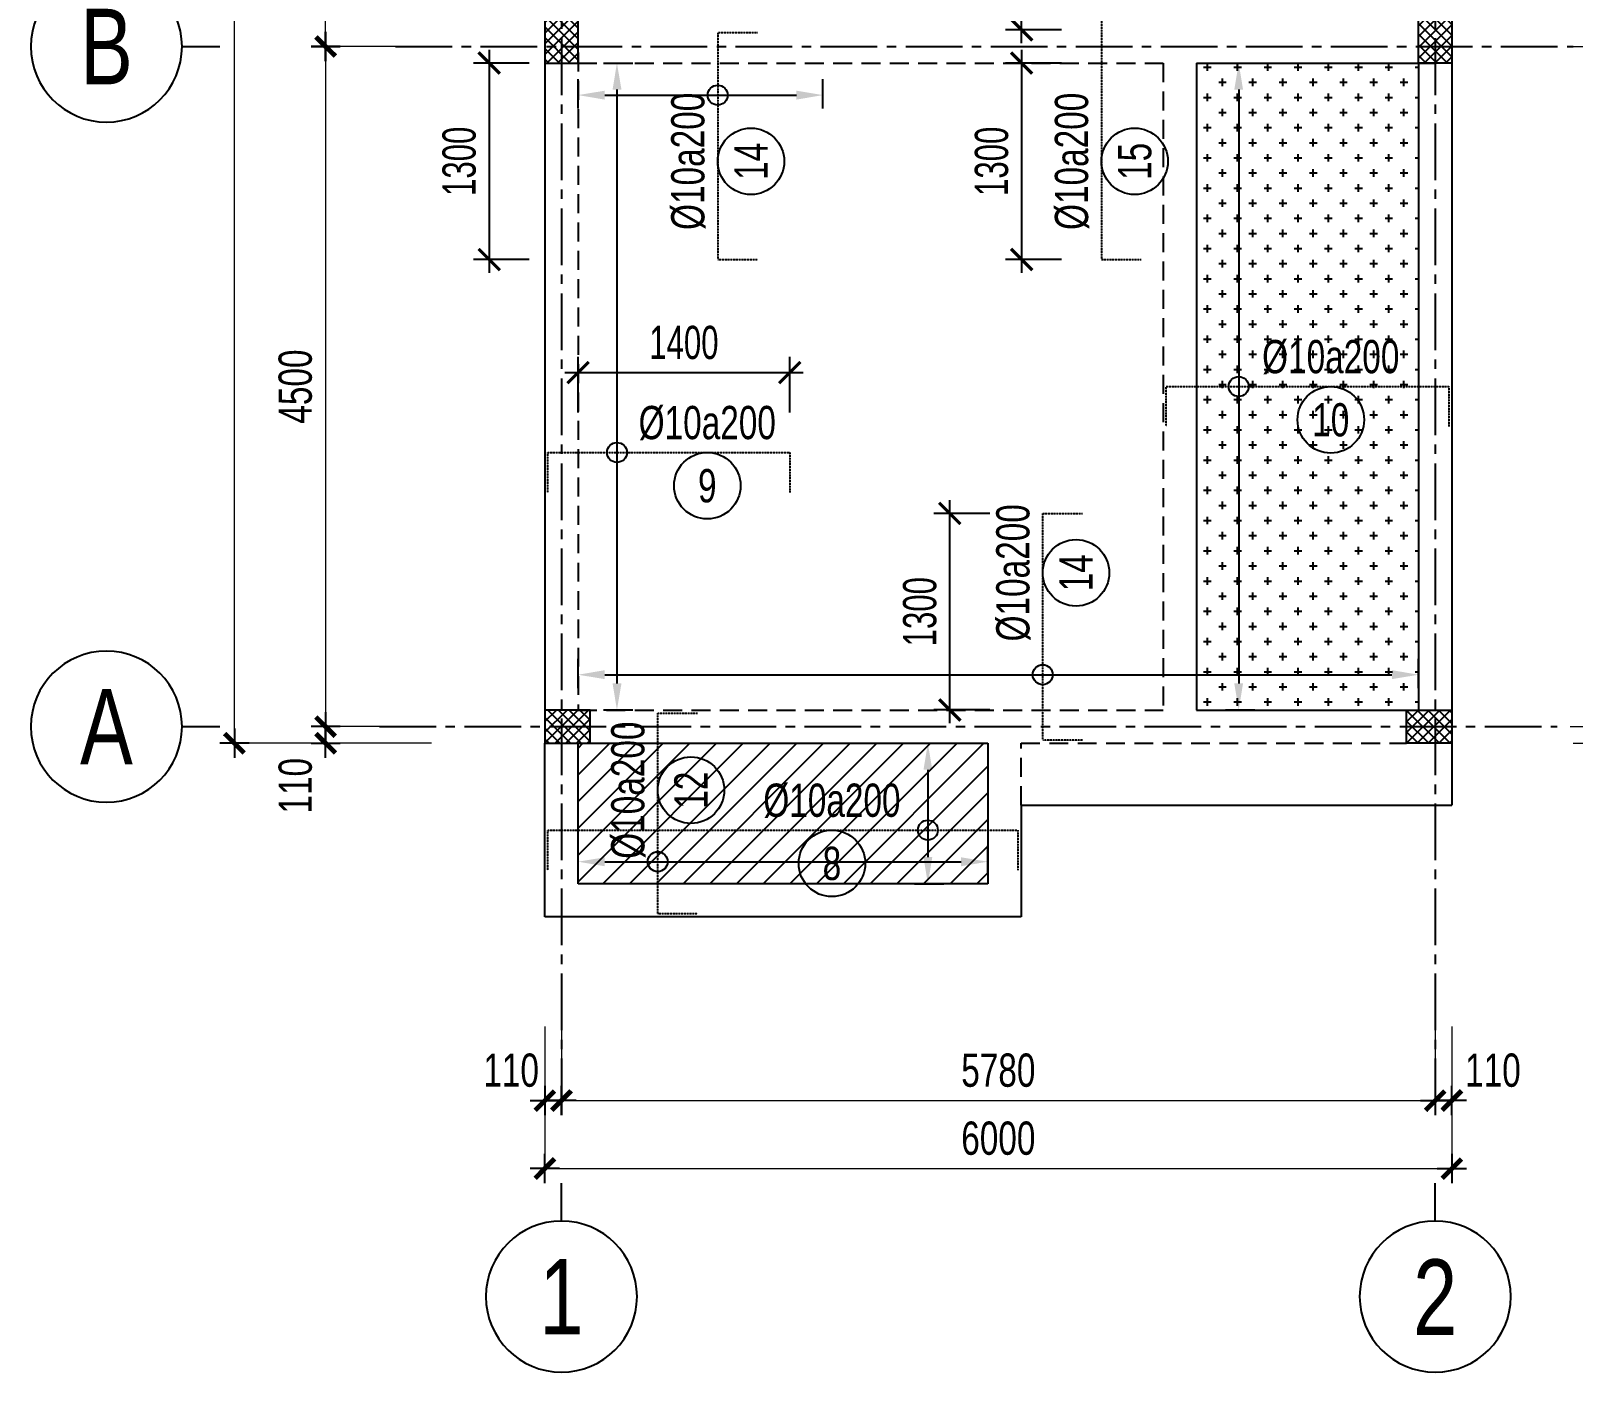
# Model space of a CAD drawing. Header units: inches. Extents: x -3538 to 66114, y -2541134 to 4288.
# Drawn here: x 15742 to 25945, y -2541134 to -2532260 of the extents above; entities that cross this region are included whole.
import ezdxf
from ezdxf.enums import TextEntityAlignment as Align

# ---------------------------------------------------------------- set-up
doc = ezdxf.new("R2010")
doc.units = ezdxf.units.IN
doc.header["$MEASUREMENT"] = 0
for name, pattern in [('HIDDEN', [0.375, 0.25, -0.125]), ('Xref Grid (A1)$0$CENTER2', [1.125, 0.75, -0.125, 0.125, -0.125]), ('Xref Structure Plan 2 (A1)$0$HIDDEN', [0.375, 0.25, -0.125])]:
    doc.linetypes.add(name, pattern=pattern)
doc.layers.get('DEFPOINTS').update_dxf_attribs({"color": 87})
for name, color, linetype in [('KCS_CHI', 8, 'Continuous'), ('KCS_DIM', 8, 'Continuous'), ('KCS_SOTHEP_CIRCLE', 1, 'Continuous'), ('KCS_SOTHEP_TEXT', 2, 'Continuous'), ('KCS_STEEL_TOP', 4, 'HIDDEN'), ('KCS_TEXT', 7, 'Continuous'), ('Xref Column Plan 1 (A1)$0$$0$09.COLUMN', 4, 'Continuous'), ('Xref Column Plan 1 (A1)$0$10.HATCH', 9, 'Continuous'), ('Xref Grid (A1)$0$01.AXIS', 160, 'Xref Grid (A1)$0$CENTER2'), ('Xref Grid (A1)$0$02.DIM', 8, 'Continuous'), ('Xref Structure Plan 2 (A1)$0$03.BORDER', 3, 'Continuous'), ('Xref Structure Plan 2 (A1)$0$04.HIDDEN', 8, 'Xref Structure Plan 2 (A1)$0$HIDDEN'), ('Xref Structure Plan 2 (A1)$0$10.HATCH', 9, 'Continuous')]:
    doc.layers.add(name, color=color, linetype=linetype)
doc.layers.add('Xref Column Plan 1 (A1)$0$KHUNGTEN', color=7, linetype='Continuous', lineweight=20)
doc.layers.add('Xref Structure Plan 2 (A1)$0$KHUNGTEN', color=7, linetype='Continuous', lineweight=20)
doc.styles.add('KCS_SMTEXT', font='3t-unicode.shx', dxfattribs={"width": 0.7})
doc.styles.add('Xref Grid (A1)$0$BIGTEXT', font='arial.ttf', dxfattribs={"width": 0.8})
doc.styles.add('Xref Grid (A1)$0$SMTEXT', font='3t-unicode.shx', dxfattribs={"width": 0.75})
doc.dimstyles.new('KCS_DIM88', dxfattribs={"dimscale": 88, "dimtxt": 2.5, "dimasz": 1.6, "dimexe": 1.2, "dimexo": 0, "dimgap": 1, "dimtad": 1, "dimdec": 0, "dimzin": 0, "dimdsep": 46, "dimtxsty": 'KCS_SMTEXT', "dimblk": 'ARCHTICK', "dimcen": 0, "dimdle": 1, "dimclrd": 8, "dimclre": 8, "dimclrt": 7, "dimadec": 0, "dimazin": 0, "dimtfac": 1, "dimtdec": 0, "dimtix": 1, "dimtmove": 2, "dimatfit": 3, "dimfxl": 1, "dimtolj": 1, "dimtzin": 0, "dimarcsym": 0})
doc.dimstyles.new('KCS_DIM88_LE', dxfattribs={"dimscale": 88, "dimtxt": 0.001, "dimasz": 2, "dimexe": 1.2, "dimexo": 0, "dimgap": 1, "dimtad": 1, "dimdec": 0, "dimzin": 0, "dimdsep": 46, "dimtxsty": 'KCS_SMTEXT', "dimcen": 0, "dimdle": 1, "dimclrd": 256, "dimclre": 256, "dimclrt": 2, "dimadec": 0, "dimazin": 0, "dimtfac": 1, "dimtdec": 0, "dimtix": 1, "dimtmove": 2, "dimatfit": 3, "dimfxl": 1, "dimtolj": 1, "dimtzin": 0, "dimarcsym": 0})
doc.dimstyles.new('Xref Grid (A1)$0$X1', dxfattribs={"dimtxt": 220, "dimasz": 0.8, "dimexe": 0, "dimexo": 0, "dimgap": 90, "dimtad": 1, "dimdec": 0, "dimzin": 13, "dimdsep": 46, "dimtxsty": 'Xref Grid (A1)$0$SMTEXT', "dimblk1": 'Xref Grid (A1)$0$CHEO', "dimblk2": 'Xref Grid (A1)$0$CHEO', "dimsah": 1, "dimcen": 0, "dimclrd": 256, "dimclre": 256, "dimclrt": 2, "dimadec": 0, "dimazin": 0, "dimtfac": 1, "dimtdec": 0, "dimtix": 1, "dimtmove": 2, "dimatfit": 3, "dimldrblk": 'Xref Grid (A1)$0$CHEO', "dimfxl": 1, "dimtolj": 1, "dimtzin": 13, "dimarcsym": 0})

# ---------------------------------------------------------------- blocks, each defined once
blk = doc.blocks.new('Xref Grid (A1)$0$CHEO')
at = {"layer": 'Xref Grid (A1)$0$02.DIM'}
for points in [[(-121, 0), (121, 0)], [(0, 121), (0, -121)]]:
    blk.add_lwpolyline(points, dxfattribs=at)
at = {"layer": 'Xref Grid (A1)$0$02.DIM', "const_width": 40}
blk.add_lwpolyline([(80, 80), (-80, -81)], dxfattribs=at)
blk = doc.blocks.new('*D132')
at = {"layer": 'DEFPOINTS', "color": 0, "transparency": 16777216}
for p in [(-1560, 9270), (-859, 9270), (-859, 4500)]:
    blk.add_point(p, dxfattribs=at)
at = {"layer": 'Xref Grid (A1)$0$02.DIM', "lineweight": -2, "transparency": 16777216}
for p, q in [((-859, 9270), (-1560, 9270)), ((-1560, 4501), (-1560, 9269)), ((-859, 4500), (-1560, 4500))]:
    blk.add_line(p, q, dxfattribs=at)
at = {"layer": 'Xref Grid (A1)$0$02.DIM', "lineweight": -2, "transparency": 16777216, "xscale": 0.8, "yscale": 0.8, "zscale": 0.8}
for p, rotation in [((-1560, 9270), 90), ((-1560, 4500), 270)]:
    blk.add_blockref('Xref Grid (A1)$0$CHEO', p, dxfattribs=dict(at, rotation=rotation))
at = {"layer": 'Xref Grid (A1)$0$02.DIM', "color": 2, "transparency": 16777216, "insert": (-1760, 6885), "char_height": 220, "attachment_point": 5, "rotation": 90, "style": 'Xref Grid (A1)$0$SMTEXT'}
blk.add_mtext('\\A1;4770', dxfattribs=at)
blk = doc.blocks.new('*D134')
at = {"layer": 'DEFPOINTS', "color": 0, "transparency": 16777216}
for p in [(0, -1983), (5780, -1980), (5780, -2474)]:
    blk.add_point(p, dxfattribs=at)
at = {"layer": 'Xref Grid (A1)$0$02.DIM', "lineweight": -2, "transparency": 16777216}
for p, q in [((0, -1983), (0, -2474)), ((5780, -1980), (5780, -2474)), ((1, -2474), (5779, -2474))]:
    blk.add_line(p, q, dxfattribs=at)
at = {"layer": 'Xref Grid (A1)$0$02.DIM', "lineweight": -2, "transparency": 16777216, "xscale": 0.8, "yscale": 0.8, "zscale": 0.8, "rotation": 180}
blk.add_blockref('Xref Grid (A1)$0$CHEO', (0, -2474), dxfattribs=at)
at = {"layer": 'Xref Grid (A1)$0$02.DIM', "lineweight": -2, "transparency": 16777216, "xscale": 0.8, "yscale": 0.8, "zscale": 0.8}
blk.add_blockref('Xref Grid (A1)$0$CHEO', (5780, -2474), dxfattribs=at)
at = {"layer": 'Xref Grid (A1)$0$02.DIM', "color": 2, "transparency": 16777216, "insert": (2890, -2274), "char_height": 220, "attachment_point": 5, "style": 'Xref Grid (A1)$0$SMTEXT'}
blk.add_mtext('\\A1;5780', dxfattribs=at)
blk = doc.blocks.new('*D135')
at = {"layer": 'DEFPOINTS', "color": 0, "transparency": 16777216}
for p in [(-2163, 14890), (-859, 14890), (-859, -110)]:
    blk.add_point(p, dxfattribs=at)
at = {"layer": 'Xref Grid (A1)$0$02.DIM', "lineweight": -2, "transparency": 16777216}
for p, q in [((-859, 14890), (-2163, 14890)), ((-2163, -110), (-2163, 14889)), ((-859, -110), (-2163, -110))]:
    blk.add_line(p, q, dxfattribs=at)
at = {"layer": 'Xref Grid (A1)$0$02.DIM', "lineweight": -2, "transparency": 16777216, "xscale": 0.8, "yscale": 0.8, "zscale": 0.8}
for p, rotation in [((-2163, 14890), 90), ((-2163, -110), 270)]:
    blk.add_blockref('Xref Grid (A1)$0$CHEO', p, dxfattribs=dict(at, rotation=rotation))
at = {"layer": 'Xref Grid (A1)$0$02.DIM', "color": 2, "transparency": 16777216, "insert": (-2363, 7390), "char_height": 220, "attachment_point": 5, "rotation": 90, "style": 'Xref Grid (A1)$0$SMTEXT'}
blk.add_mtext('\\A1;15000', dxfattribs=at)
blk = doc.blocks.new('*D136')
at = {"layer": 'DEFPOINTS', "color": 0, "transparency": 16777216}
for p in [(-110, -1983), (0, -1983), (-110, -2474)]:
    blk.add_point(p, dxfattribs=at)
at = {"layer": 'Xref Grid (A1)$0$02.DIM', "lineweight": -2, "transparency": 16777216}
for p, q in [((-110, -1983), (-110, -2474)), ((0, -1983), (0, -2474)), ((-111, -2474), (-112, -2474)), ((0, -2474), (-110, -2474)), ((1, -2474), (2, -2474))]:
    blk.add_line(p, q, dxfattribs=at)
at = {"layer": 'Xref Grid (A1)$0$02.DIM', "lineweight": -2, "transparency": 16777216, "xscale": 0.8, "yscale": 0.8, "zscale": 0.8}
blk.add_blockref('Xref Grid (A1)$0$CHEO', (-110, -2474), dxfattribs=at)
at = {"layer": 'Xref Grid (A1)$0$02.DIM', "lineweight": -2, "transparency": 16777216, "xscale": 0.8, "yscale": 0.8, "zscale": 0.8, "rotation": 180}
blk.add_blockref('Xref Grid (A1)$0$CHEO', (0, -2474), dxfattribs=at)
at = {"layer": 'Xref Grid (A1)$0$02.DIM', "color": 2, "transparency": 16777216, "insert": (-333, -2274), "char_height": 220, "attachment_point": 5, "style": 'Xref Grid (A1)$0$SMTEXT'}
blk.add_mtext('\\A1;110', dxfattribs=at)
blk = doc.blocks.new('*D137')
at = {"layer": 'DEFPOINTS', "color": 0, "transparency": 16777216}
for p in [(5780, -1983), (5890, -1983), (5890, -2474)]:
    blk.add_point(p, dxfattribs=at)
at = {"layer": 'Xref Grid (A1)$0$02.DIM', "lineweight": -2, "transparency": 16777216}
for p, q in [((5780, -1983), (5780, -2474)), ((5890, -1983), (5890, -2474)), ((5779, -2474), (5778, -2474)), ((5780, -2474), (5890, -2474)), ((5891, -2474), (5892, -2474))]:
    blk.add_line(p, q, dxfattribs=at)
at = {"layer": 'Xref Grid (A1)$0$02.DIM', "lineweight": -2, "transparency": 16777216, "xscale": 0.8, "yscale": 0.8, "zscale": 0.8}
blk.add_blockref('Xref Grid (A1)$0$CHEO', (5780, -2474), dxfattribs=at)
at = {"layer": 'Xref Grid (A1)$0$02.DIM', "lineweight": -2, "transparency": 16777216, "xscale": 0.8, "yscale": 0.8, "zscale": 0.8, "rotation": 180}
blk.add_blockref('Xref Grid (A1)$0$CHEO', (5890, -2474), dxfattribs=at)
at = {"layer": 'Xref Grid (A1)$0$02.DIM', "color": 2, "transparency": 16777216, "insert": (6162, -2274), "char_height": 220, "attachment_point": 5, "style": 'Xref Grid (A1)$0$SMTEXT'}
blk.add_mtext('\\A1;110', dxfattribs=at)
blk = doc.blocks.new('*D138')
at = {"layer": 'DEFPOINTS', "color": 0, "transparency": 16777216}
for p in [(-110, -1983), (5890, -1983), (5890, -2924)]:
    blk.add_point(p, dxfattribs=at)
at = {"layer": 'Xref Grid (A1)$0$02.DIM', "lineweight": -2, "transparency": 16777216}
for p, q in [((-110, -1983), (-110, -2924)), ((5890, -1983), (5890, -2924)), ((-109, -2924), (5889, -2924))]:
    blk.add_line(p, q, dxfattribs=at)
at = {"layer": 'Xref Grid (A1)$0$02.DIM', "lineweight": -2, "transparency": 16777216, "xscale": 0.8, "yscale": 0.8, "zscale": 0.8, "rotation": 180}
blk.add_blockref('Xref Grid (A1)$0$CHEO', (-110, -2924), dxfattribs=at)
at = {"layer": 'Xref Grid (A1)$0$02.DIM', "lineweight": -2, "transparency": 16777216, "xscale": 0.8, "yscale": 0.8, "zscale": 0.8}
blk.add_blockref('Xref Grid (A1)$0$CHEO', (5890, -2924), dxfattribs=at)
at = {"layer": 'Xref Grid (A1)$0$02.DIM', "color": 2, "transparency": 16777216, "insert": (2890, -2724), "char_height": 220, "attachment_point": 5, "style": 'Xref Grid (A1)$0$SMTEXT'}
blk.add_mtext('\\A1;6000', dxfattribs=at)
blk = doc.blocks.new('Xref Grid (A1)$0$_Axis name')
at = {"layer": 'Xref Grid (A1)$0$02.DIM'}
blk.add_line((0, 2.5), (0, 0), dxfattribs=at)
blk.add_circle((0, 7.5), 5, dxfattribs=at)
at = {"layer": 'Xref Grid (A1)$0$02.DIM', "style": 'Xref Grid (A1)$0$BIGTEXT', "width": 0.75}
blk.add_attdef('.', text='', height=5, dxfattribs=at).set_placement((0, 7.5), align=Align.MIDDLE)
blk = doc.blocks.new('*D140')
at = {"layer": 'DEFPOINTS', "color": 0, "transparency": 16777216}
for p in [(6693, 4500), (6673, 0), (7393, 0)]:
    blk.add_point(p, dxfattribs=at)
at = {"layer": 'Xref Grid (A1)$0$02.DIM', "lineweight": -2, "transparency": 16777216}
for p, q in [((6693, 4500), (7393, 4500)), ((7393, 4499), (7393, 1)), ((6673, 0), (7393, 0))]:
    blk.add_line(p, q, dxfattribs=at)
at = {"layer": 'Xref Grid (A1)$0$02.DIM', "lineweight": -2, "transparency": 16777216, "xscale": 0.8, "yscale": 0.8, "zscale": 0.8}
for p, rotation in [((7393, 4500), 90), ((7393, 0), 270)]:
    blk.add_blockref('Xref Grid (A1)$0$CHEO', p, dxfattribs=dict(at, rotation=rotation))
at = {"layer": 'Xref Grid (A1)$0$02.DIM', "color": 2, "transparency": 16777216, "insert": (7193, 2250), "char_height": 220, "attachment_point": 5, "rotation": 90, "style": 'Xref Grid (A1)$0$SMTEXT'}
blk.add_mtext('\\A1;4500', dxfattribs=at)
blk = doc.blocks.new('*D141')
at = {"layer": 'DEFPOINTS', "color": 0, "transparency": 16777216}
for p in [(6693, 9270), (7393, 9270), (6693, 4500)]:
    blk.add_point(p, dxfattribs=at)
at = {"layer": 'Xref Grid (A1)$0$02.DIM', "lineweight": -2, "transparency": 16777216}
for p, q in [((6693, 9270), (7393, 9270)), ((7393, 4501), (7393, 9269)), ((6693, 4500), (7393, 4500))]:
    blk.add_line(p, q, dxfattribs=at)
at = {"layer": 'Xref Grid (A1)$0$02.DIM', "lineweight": -2, "transparency": 16777216, "xscale": 0.8, "yscale": 0.8, "zscale": 0.8}
for p, rotation in [((7393, 9270), 90), ((7393, 4500), 270)]:
    blk.add_blockref('Xref Grid (A1)$0$CHEO', p, dxfattribs=dict(at, rotation=rotation))
at = {"layer": 'Xref Grid (A1)$0$02.DIM', "color": 2, "transparency": 16777216, "insert": (7193, 6885), "char_height": 220, "attachment_point": 5, "rotation": 90, "style": 'Xref Grid (A1)$0$SMTEXT'}
blk.add_mtext('\\A1;4770', dxfattribs=at)
blk = doc.blocks.new('*D143')
at = {"layer": 'DEFPOINTS', "color": 0, "transparency": 16777216}
for p in [(6773, 14890), (7997, 14890), (6693, -110)]:
    blk.add_point(p, dxfattribs=at)
at = {"layer": 'Xref Grid (A1)$0$02.DIM', "lineweight": -2, "transparency": 16777216}
for p, q in [((6773, 14890), (7997, 14890)), ((7997, -109), (7997, 14889)), ((6693, -110), (7997, -110))]:
    blk.add_line(p, q, dxfattribs=at)
at = {"layer": 'Xref Grid (A1)$0$02.DIM', "lineweight": -2, "transparency": 16777216, "xscale": 0.8, "yscale": 0.8, "zscale": 0.8}
for p, rotation in [((7997, 14890), 90), ((7997, -110), 270)]:
    blk.add_blockref('Xref Grid (A1)$0$CHEO', p, dxfattribs=dict(at, rotation=rotation))
at = {"layer": 'Xref Grid (A1)$0$02.DIM', "color": 2, "transparency": 16777216, "insert": (7797, 7390), "char_height": 220, "attachment_point": 5, "rotation": 90, "style": 'Xref Grid (A1)$0$SMTEXT'}
blk.add_mtext('\\A1;15000', dxfattribs=at)
blk = doc.blocks.new('*D149')
at = {"layer": 'DEFPOINTS', "color": 0, "transparency": 16777216}
for p in [(-1560, 0), (-859, 0), (-859, -110)]:
    blk.add_point(p, dxfattribs=at)
at = {"layer": 'Xref Grid (A1)$0$02.DIM', "lineweight": -2, "transparency": 16777216}
for p, q in [((-1560, 1), (-1560, 2)), ((-859, 0), (-1560, 0)), ((-1560, -110), (-1560, 0)), ((-859, -110), (-1560, -110)), ((-1560, -111), (-1560, -112))]:
    blk.add_line(p, q, dxfattribs=at)
at = {"layer": 'Xref Grid (A1)$0$02.DIM', "lineweight": -2, "transparency": 16777216, "xscale": 0.8, "yscale": 0.8, "zscale": 0.8}
for p, rotation in [((-1560, 0), 270), ((-1560, -110), 90)]:
    blk.add_blockref('Xref Grid (A1)$0$CHEO', p, dxfattribs=dict(at, rotation=rotation))
at = {"layer": 'Xref Grid (A1)$0$02.DIM', "color": 2, "transparency": 16777216, "insert": (-1760, -391), "char_height": 220, "attachment_point": 5, "rotation": 90, "style": 'Xref Grid (A1)$0$SMTEXT'}
blk.add_mtext('\\A1;110', dxfattribs=at)
blk = doc.blocks.new('*D150')
at = {"layer": 'DEFPOINTS', "color": 0, "transparency": 16777216}
for p in [(6693, 0), (7393, 0), (6693, -110)]:
    blk.add_point(p, dxfattribs=at)
at = {"layer": 'Xref Grid (A1)$0$02.DIM', "lineweight": -2, "transparency": 16777216}
for p, q in [((7393, 1), (7393, 2)), ((6693, 0), (7393, 0)), ((7393, -110), (7393, 0)), ((6693, -110), (7393, -110)), ((7393, -111), (7393, -112))]:
    blk.add_line(p, q, dxfattribs=at)
at = {"layer": 'Xref Grid (A1)$0$02.DIM', "lineweight": -2, "transparency": 16777216, "xscale": 0.8, "yscale": 0.8, "zscale": 0.8}
for p, rotation in [((7393, 0), 270), ((7393, -110), 90)]:
    blk.add_blockref('Xref Grid (A1)$0$CHEO', p, dxfattribs=dict(at, rotation=rotation))
at = {"layer": 'Xref Grid (A1)$0$02.DIM', "color": 2, "transparency": 16777216, "insert": (7193, -392), "char_height": 220, "attachment_point": 5, "rotation": 90, "style": 'Xref Grid (A1)$0$SMTEXT'}
blk.add_mtext('\\A1;110', dxfattribs=at)
blk = doc.blocks.new('*D151')
at = {"layer": 'DEFPOINTS', "color": 0, "transparency": 16777216}
for p in [(-859, 4500), (-1560, 0), (-859, 0)]:
    blk.add_point(p, dxfattribs=at)
at = {"layer": 'Xref Grid (A1)$0$02.DIM', "lineweight": -2, "transparency": 16777216}
for p, q in [((-859, 4500), (-1560, 4500)), ((-1560, 4499), (-1560, 1)), ((-859, 0), (-1560, 0))]:
    blk.add_line(p, q, dxfattribs=at)
at = {"layer": 'Xref Grid (A1)$0$02.DIM', "lineweight": -2, "transparency": 16777216, "xscale": 0.8, "yscale": 0.8, "zscale": 0.8}
for p, rotation in [((-1560, 4500), 90), ((-1560, 0), 270)]:
    blk.add_blockref('Xref Grid (A1)$0$CHEO', p, dxfattribs=dict(at, rotation=rotation))
at = {"layer": 'Xref Grid (A1)$0$02.DIM', "color": 2, "transparency": 16777216, "insert": (-1760, 2250), "char_height": 220, "attachment_point": 5, "rotation": 90, "style": 'Xref Grid (A1)$0$SMTEXT'}
blk.add_mtext('\\A1;4500', dxfattribs=at)
blk = doc.blocks.new('_ArchTick')
at = {"color": 0, "linetype": 'ByBlock', "const_width": 0.15}
blk.add_lwpolyline([(-0.5, -0.5), (0.5, 0.5)], dxfattribs=at)
blk = doc.blocks.new('*D208')
at = {"layer": 'DEFPOINTS', "color": 0, "transparency": 16777216}
for p in [(20762, -2534521), (19362, -2534785), (20762, -2534785)]:
    blk.add_point(p, dxfattribs=at)
at = {"layer": 'KCS_DIM', "color": 8, "lineweight": -2, "transparency": 16777216}
for p, q in [((19362, -2534785), (19362, -2534416)), ((20762, -2534785), (20762, -2534416)), ((19274, -2534521), (20850, -2534521))]:
    blk.add_line(p, q, dxfattribs=at)
at = {"layer": 'KCS_DIM', "color": 8, "lineweight": -2, "transparency": 16777216, "xscale": 140.8, "yscale": 140.8, "zscale": 140.8, "rotation": 180}
blk.add_blockref('_ArchTick', (19362, -2534521), dxfattribs=at)
at = {"layer": 'KCS_DIM', "color": 8, "lineweight": -2, "transparency": 16777216, "xscale": 140.8, "yscale": 140.8, "zscale": 140.8}
blk.add_blockref('_ArchTick', (20762, -2534521), dxfattribs=at)
at = {"layer": 'KCS_DIM', "color": 7, "transparency": 16777216, "insert": (20062, -2534323), "char_height": 220, "attachment_point": 5, "style": 'KCS_SMTEXT'}
blk.add_mtext('\\A1;1400', dxfattribs=at)
blk = doc.blocks.new('*D209')
at = {"layer": 'DEFPOINTS', "color": 0, "transparency": 16777216}
for p in [(19531, -2532473), (19531, -2536753), (19619, -2536753)]:
    blk.add_point(p, dxfattribs=at)
at = {"layer": 'KCS_DIM', "lineweight": -2, "transparency": 16777216}
for p, q in [((19531, -2532473), (19725, -2532473)), ((19619, -2532649), (19619, -2536577)), ((19531, -2536753), (19725, -2536753))]:
    blk.add_line(p, q, dxfattribs=at)
at = {"layer": 'KCS_DIM', "transparency": 16777216}
for points in [[(19590, -2532649), (19649, -2532649), (19619, -2532473)], [(19590, -2536577), (19649, -2536577), (19619, -2536753)]]:
    blk.add_solid(points, dxfattribs=at)
at = {"layer": 'KCS_DIM', "color": 2, "transparency": 16777216, "insert": (19531, -2534613), "char_height": 0.088, "attachment_point": 5, "rotation": 90, "style": 'KCS_SMTEXT'}
blk.add_mtext('\\A1;4280', dxfattribs=at)
blk = doc.blocks.new('*D210')
at = {"layer": 'DEFPOINTS', "color": 0, "transparency": 16777216}
for p in [(21588, -2536973), (21588, -2537903), (21676, -2537903)]:
    blk.add_point(p, dxfattribs=at)
at = {"layer": 'KCS_DIM', "lineweight": -2, "transparency": 16777216}
for p, q in [((21588, -2536973), (21781, -2536973)), ((21676, -2537149), (21676, -2537727)), ((21588, -2537903), (21781, -2537903))]:
    blk.add_line(p, q, dxfattribs=at)
at = {"layer": 'KCS_DIM', "transparency": 16777216}
for points in [[(21647, -2537149), (21705, -2537149), (21676, -2536973)], [(21647, -2537727), (21705, -2537727), (21676, -2537903)]]:
    blk.add_solid(points, dxfattribs=at)
at = {"layer": 'KCS_DIM', "color": 2, "transparency": 16777216, "insert": (21588, -2537438), "char_height": 0.088, "attachment_point": 5, "rotation": 90, "style": 'KCS_SMTEXT'}
blk.add_mtext('\\A1;930', dxfattribs=at)
blk = doc.blocks.new('*D211')
at = {"layer": 'DEFPOINTS', "color": 0, "transparency": 16777216}
for p in [(22072, -2537757), (19362, -2537845), (22072, -2537845)]:
    blk.add_point(p, dxfattribs=at)
at = {"layer": 'KCS_DIM', "lineweight": -2, "transparency": 16777216}
for p, q in [((19362, -2537845), (19362, -2537652)), ((22072, -2537845), (22072, -2537652)), ((19538, -2537757), (21896, -2537757))]:
    blk.add_line(p, q, dxfattribs=at)
at = {"layer": 'KCS_DIM', "transparency": 16777216}
for points in [[(19538, -2537728), (19538, -2537787), (19362, -2537757)], [(21896, -2537728), (21896, -2537787), (22072, -2537757)]]:
    blk.add_solid(points, dxfattribs=at)
at = {"layer": 'KCS_DIM', "color": 2, "transparency": 16777216, "insert": (20717, -2537669), "char_height": 0.088, "attachment_point": 5, "style": 'KCS_SMTEXT'}
blk.add_mtext('\\A1;2710', dxfattribs=at)
blk = doc.blocks.new('*D202')
at = {"layer": 'DEFPOINTS', "color": 0, "transparency": 16777216}
for p in [(22560, -2532473), (22296, -2533773), (22560, -2533773)]:
    blk.add_point(p, dxfattribs=at)
at = {"layer": 'KCS_DIM', "color": 8, "lineweight": -2, "transparency": 16777216}
for p, q in [((22296, -2532385), (22296, -2533861)), ((22560, -2532473), (22190, -2532473)), ((22560, -2533773), (22190, -2533773))]:
    blk.add_line(p, q, dxfattribs=at)
at = {"layer": 'KCS_DIM', "color": 8, "lineweight": -2, "transparency": 16777216, "xscale": 140.8, "yscale": 140.8, "zscale": 140.8}
for p, rotation in [((22296, -2532473), 90), ((22296, -2533773), 270)]:
    blk.add_blockref('_ArchTick', p, dxfattribs=dict(at, rotation=rotation))
at = {"layer": 'KCS_DIM', "color": 7, "transparency": 16777216, "insert": (22098, -2533123), "char_height": 220, "attachment_point": 5, "rotation": 90, "style": 'KCS_SMTEXT'}
blk.add_mtext('\\A1;1300', dxfattribs=at)
blk = doc.blocks.new('*D203')
at = {"layer": 'DEFPOINTS', "color": 0, "transparency": 16777216}
for p in [(22296, -2530953), (22560, -2530953), (22560, -2532253)]:
    blk.add_point(p, dxfattribs=at)
at = {"layer": 'KCS_DIM', "color": 8, "lineweight": -2, "transparency": 16777216}
for p, q in [((22296, -2532341), (22296, -2530865)), ((22560, -2530953), (22190, -2530953)), ((22560, -2532253), (22190, -2532253))]:
    blk.add_line(p, q, dxfattribs=at)
at = {"layer": 'KCS_DIM', "color": 8, "lineweight": -2, "transparency": 16777216, "xscale": 140.8, "yscale": 140.8, "zscale": 140.8}
for p, rotation in [((22296, -2530953), 90), ((22296, -2532253), 270)]:
    blk.add_blockref('_ArchTick', p, dxfattribs=dict(at, rotation=rotation))
at = {"layer": 'KCS_DIM', "color": 7, "transparency": 16777216, "insert": (22098, -2531603), "char_height": 220, "attachment_point": 5, "rotation": 90, "style": 'KCS_SMTEXT'}
blk.add_mtext('\\A1;1300', dxfattribs=at)
blk = doc.blocks.new('*D194')
at = {"layer": 'DEFPOINTS', "color": 0, "transparency": 16777216}
for p in [(19038, -2532473), (18774, -2533773), (19038, -2533773)]:
    blk.add_point(p, dxfattribs=at)
at = {"layer": 'KCS_DIM', "color": 8, "lineweight": -2, "transparency": 16777216}
for p, q in [((18774, -2532385), (18774, -2533861)), ((19038, -2532473), (18669, -2532473)), ((19038, -2533773), (18669, -2533773))]:
    blk.add_line(p, q, dxfattribs=at)
at = {"layer": 'KCS_DIM', "color": 8, "lineweight": -2, "transparency": 16777216, "xscale": 140.8, "yscale": 140.8, "zscale": 140.8}
for p, rotation in [((18774, -2532473), 90), ((18774, -2533773), 270)]:
    blk.add_blockref('_ArchTick', p, dxfattribs=dict(at, rotation=rotation))
at = {"layer": 'KCS_DIM', "color": 7, "transparency": 16777216, "insert": (18576, -2533123), "char_height": 220, "attachment_point": 5, "rotation": 90, "style": 'KCS_SMTEXT'}
blk.add_mtext('\\A1;1300', dxfattribs=at)
blk = doc.blocks.new('*D195')
at = {"layer": 'DEFPOINTS', "color": 0, "transparency": 16777216}
for p in [(20982, -2532685), (19362, -2532773), (20982, -2532773)]:
    blk.add_point(p, dxfattribs=at)
at = {"layer": 'KCS_DIM', "lineweight": -2, "transparency": 16777216}
for p, q in [((19362, -2532773), (19362, -2532580)), ((20982, -2532773), (20982, -2532580)), ((19538, -2532685), (20806, -2532685))]:
    blk.add_line(p, q, dxfattribs=at)
at = {"layer": 'KCS_DIM', "transparency": 16777216}
for points in [[(19538, -2532656), (19538, -2532715), (19362, -2532685)], [(20806, -2532656), (20806, -2532715), (20982, -2532685)]]:
    blk.add_solid(points, dxfattribs=at)
at = {"layer": 'KCS_DIM', "color": 2, "transparency": 16777216, "insert": (20172, -2532597), "char_height": 0.088, "attachment_point": 5, "style": 'KCS_SMTEXT'}
blk.add_mtext('\\A1;1620', dxfattribs=at)
blk = doc.blocks.new('*D196')
at = {"layer": 'DEFPOINTS', "color": 0, "transparency": 16777216}
for p in [(21821, -2535453), (22085, -2535453), (22085, -2536753)]:
    blk.add_point(p, dxfattribs=at)
at = {"layer": 'KCS_DIM', "color": 8, "lineweight": -2, "transparency": 16777216}
for p, q in [((21821, -2536841), (21821, -2535365)), ((22085, -2535453), (21716, -2535453)), ((22085, -2536753), (21716, -2536753))]:
    blk.add_line(p, q, dxfattribs=at)
at = {"layer": 'KCS_DIM', "color": 8, "lineweight": -2, "transparency": 16777216, "xscale": 140.8, "yscale": 140.8, "zscale": 140.8}
for p, rotation in [((21821, -2535453), 90), ((21821, -2536753), 270)]:
    blk.add_blockref('_ArchTick', p, dxfattribs=dict(at, rotation=rotation))
at = {"layer": 'KCS_DIM', "color": 7, "transparency": 16777216, "insert": (21623, -2536103), "char_height": 220, "attachment_point": 5, "rotation": 90, "style": 'KCS_SMTEXT'}
blk.add_mtext('\\A1;1300', dxfattribs=at)
blk = doc.blocks.new('*D197')
at = {"layer": 'DEFPOINTS', "color": 0, "transparency": 16777216}
for p in [(19362, -2536608), (24922, -2536520), (24922, -2536608)]:
    blk.add_point(p, dxfattribs=at)
at = {"layer": 'KCS_DIM', "lineweight": -2, "transparency": 16777216}
for p, q in [((19362, -2536608), (19362, -2536414)), ((24922, -2536608), (24922, -2536414)), ((19538, -2536520), (24746, -2536520))]:
    blk.add_line(p, q, dxfattribs=at)
at = {"layer": 'KCS_DIM', "transparency": 16777216}
for points in [[(19538, -2536490), (19538, -2536549), (19362, -2536520)], [(24746, -2536490), (24746, -2536549), (24922, -2536520)]]:
    blk.add_solid(points, dxfattribs=at)
at = {"layer": 'KCS_DIM', "color": 2, "transparency": 16777216, "insert": (22142, -2536432), "char_height": 0.088, "attachment_point": 5, "style": 'KCS_SMTEXT'}
blk.add_mtext('\\A1;5560', dxfattribs=at)
blk = doc.blocks.new('*D189')
at = {"layer": 'DEFPOINTS', "color": 0, "transparency": 16777216}
for p in [(23644, -2532473), (23644, -2536753), (23732, -2536753)]:
    blk.add_point(p, dxfattribs=at)
at = {"layer": 'KCS_DIM', "lineweight": -2, "transparency": 16777216}
for p, q in [((23644, -2532473), (23838, -2532473)), ((23732, -2532649), (23732, -2536577)), ((23644, -2536753), (23838, -2536753))]:
    blk.add_line(p, q, dxfattribs=at)
at = {"layer": 'KCS_DIM', "transparency": 16777216}
for points in [[(23703, -2532649), (23761, -2532649), (23732, -2532473)], [(23703, -2536577), (23761, -2536577), (23732, -2536753)]]:
    blk.add_solid(points, dxfattribs=at)
at = {"layer": 'KCS_DIM', "color": 2, "transparency": 16777216, "insert": (23644, -2534613), "char_height": 0.088, "attachment_point": 5, "rotation": 90, "style": 'KCS_SMTEXT'}
blk.add_mtext('\\A1;4280', dxfattribs=at)
blk = doc.blocks.new('Xref Grid (A1)')
at = {"layer": 'Xref Grid (A1)$0$01.AXIS', "ltscale": 500}
for p, q in [((0, 15804.1), (0, -2571.1)), ((5780, 15804.1), (5780, -2571.1)), ((-1098, 4500), (6692.6, 4500)), ((-1204.7, 0), (6586, 0))]:
    blk.add_line(p, q, dxfattribs=at)
ref = blk.add_blockref('Xref Grid (A1)$0$_Axis name', (-2260.2, 4500), dxfattribs=dict(xscale=-100.0000000000006, yscale=100.0000000000006, zscale=100, rotation=90))
ref.add_attrib('.', 'B', dxfattribs={"layer": 'Xref Grid (A1)$0$02.DIM', "height": 500, "style": 'Xref Grid (A1)$0$BIGTEXT', "width": 0.75}).set_placement((-3010.2, 4500), align=Align.MIDDLE)
ref = blk.add_blockref('Xref Grid (A1)$0$_Axis name', (-2260.2, 0), dxfattribs=dict(xscale=-100.0000000000006, yscale=100.0000000000006, zscale=100, rotation=90))
ref.add_attrib('.', 'A', dxfattribs={"layer": 'Xref Grid (A1)$0$02.DIM', "height": 500, "style": 'Xref Grid (A1)$0$BIGTEXT', "width": 0.75}).set_placement((-3010.2, 0), align=Align.MIDDLE)
ref = blk.add_blockref('Xref Grid (A1)$0$_Axis name', (0, -3020.9), dxfattribs=dict(xscale=-100, yscale=100, zscale=100, rotation=180))
ref.add_attrib('.', '1', dxfattribs={"layer": 'Xref Grid (A1)$0$02.DIM', "height": 500, "style": 'Xref Grid (A1)$0$BIGTEXT', "width": 0.75}).set_placement((0, -3770.9), align=Align.MIDDLE)
ref = blk.add_blockref('Xref Grid (A1)$0$_Axis name', (5780, -3020.9), dxfattribs=dict(xscale=-100, yscale=100, zscale=100, rotation=180))
ref.add_attrib('.', '2', dxfattribs={"layer": 'Xref Grid (A1)$0$02.DIM', "height": 500, "style": 'Xref Grid (A1)$0$BIGTEXT', "width": 0.75}).set_placement((5780, -3770.9), align=Align.MIDDLE)
at = {"layer": 'Xref Grid (A1)$0$02.DIM'}
for base, p1, p2, angle, picture, middle in [((-2163.4132, 14890), (-859.1619, -110.4772), (-859.1619, 14890), 90, '*D135', (-2363.4132, 7389.7614)), ((7996.9, 14890), (6692.6, -110), (6772.6, 14890), 90, '*D143', (7796.9, 7390)), ((-1559.7, 9270), (-859.2, 4500), (-859.2, 9270), 270, '*D132', (-1759.7, 6885)), ((7393.2, 9270), (6692.6, 4500), (6692.6, 9270), 270, '*D141', (7193.2, 6885)), ((-1559.7, 0), (-859.2, 4500), (-859.2, 0), 270, '*D151', (-1759.7, 2250)), ((7393.2, 0), (6692.6, 4500), (6672.6, 0), 270, '*D140', (7193.2, 2250))]:
    dim = blk.add_linear_dim(base=base, p1=p1, p2=p2, angle=angle, dimstyle='Xref Grid (A1)$0$X1', dxfattribs=at)
    dim.commit()
    dim.dimension.update_dxf_attribs({"geometry": picture, "text_midpoint": middle})
for base, p1, p2, picture, middle in [((-1559.7, 0), (-859.2, -110), (-859.2, 0), '*D149', (-1759.7, -391)), ((7393.2, 0), (6692.6, -110), (6692.6, 0), '*D150', (7193.2, -392.1))]:
    dim = blk.add_linear_dim(base=base, p1=p1, p2=p2, angle=270, dimstyle='Xref Grid (A1)$0$X1', dxfattribs=at)
    dim.commit()
    dim.dimension.update_dxf_attribs({"geometry": picture, "text_midpoint": middle, "dimtype": 128})
for base, p1, p2, picture, middle in [((-110, -2474.3), (0, -1983.4), (-110, -1983.4), '*D136', (-333.1, -2274.3)), ((5890, -2474.3), (5780, -1983.4), (5890, -1983.4), '*D137', (6162, -2274.3))]:
    dim = blk.add_linear_dim(base=base, p1=p1, p2=p2, dimstyle='Xref Grid (A1)$0$X1', dxfattribs=at)
    dim.commit()
    dim.dimension.update_dxf_attribs({"geometry": picture, "text_midpoint": middle, "dimtype": 128})
for base, p1, p2, picture, middle in [((5890, -2924.2), (-110, -1983.4), (5890, -1983.4), '*D138', (2890, -2724.2)), ((5780, -2474.3), (0, -1983.4), (5780, -1980.1), '*D134', (2890, -2274.3))]:
    dim = blk.add_linear_dim(base=base, p1=p1, p2=p2, dimstyle='Xref Grid (A1)$0$X1', dxfattribs=at)
    dim.commit()
    dim.dimension.update_dxf_attribs({"geometry": picture, "text_midpoint": middle})
blk = doc.blocks.new('Xref Column Plan 1 (A1)')
at = {"layer": 'Xref Column Plan 1 (A1)$0$10.HATCH'}
h = blk.add_hatch(dxfattribs=at)
h.set_pattern_fill('ANSI37', color=256, scale=400)
h.set_pattern_definition([(45, (4489.917, 11668.026), (-35.35534, 35.35534), []), (135, (4489.917, 11668.026), (-35.35534, -35.35534), [])])
h.paths.add_polyline_path([(-110, 4389), (110, 4389), (110, 4789), (-110, 4789)])
h = blk.add_hatch(dxfattribs=at)
h.set_pattern_fill('ANSI37', color=256, scale=400)
h.set_pattern_definition([(45, (4989.917, 11668.03), (-35.35534, 35.35534), []), (135, (4989.917, 11668.03), (-35.35534, -35.35534), [])])
h.paths.add_polyline_path([(5890, 4389), (5670, 4389), (5670, 4789), (5890, 4789)])
h = blk.add_hatch(dxfattribs=at)
h.set_pattern_fill('ANSI37', color=256, scale=400, angle=-90)
h.set_pattern_definition([(315, (7169.48, -4490.64), (35.35534, 35.35534), []), (45, (7169.48, -4490.64), (-35.35534, 35.35534), [])])
h.paths.add_polyline_path([(-110, 109), (-110, -111), (190, -111), (190, 109)])
h = blk.add_hatch(dxfattribs=at)
h.set_pattern_fill('ANSI37', color=256, scale=400, angle=90)
h.set_pattern_definition([(135, (-1387.75, -790.807), (-35.35534, -35.35534), []), (225, (-1387.75, -790.807), (35.35534, -35.35534), [])])
h.paths.add_polyline_path([(5891, 109), (5891, -111), (5591, -111), (5591, 109)])
at = {"layer": 'Xref Column Plan 1 (A1)$0$$0$09.COLUMN'}
for points in [[(-110, 4389), (110, 4389), (110, 4789), (-110, 4789)], [(5890, 4389), (5670, 4389), (5670, 4789), (5890, 4789)], [(-110, 109), (-110, -111), (190, -111), (190, 109)], [(5891, 109), (5891, -111), (5591, -111), (5591, 109)]]:
    blk.add_lwpolyline(points, close=True, dxfattribs=at)
at = {"layer": 'Xref Column Plan 1 (A1)$0$KHUNGTEN'}
blk.add_blockref('Xref Grid (A1)', (0, -1), dxfattribs=at)
blk = doc.blocks.new('Xref Structure Plan 2 (A1)')
at = {"layer": 'Xref Structure Plan 2 (A1)$0$10.HATCH', "true_color": 0x636466}
h = blk.add_hatch(dxfattribs=at)
h.set_pattern_fill('CROSS', color=251, scale=400)
h.paths.add_polyline_path([(5670, 4389), (4200, 4389), (4200, 109), (5670, 109), (5670, 188)])
h = blk.add_hatch(dxfattribs=at)
h.set_pattern_fill('ANSI31', color=251, scale=1000)
edge = h.paths.add_edge_path()
edge.add_line((-110, -111), (2820, -111))
edge.add_line((2820, -111), (2820, -1040))
edge.add_line((2820, -1040), (110, -1040))
edge.add_line((110, -1040), (110, -84))
at = {"layer": 'Xref Structure Plan 2 (A1)$0$03.BORDER'}
for p, q in [((-110, 4389), (-110, 109)), ((4200, 4389), (4200, 109)), ((4200, 4389), (5780, 4389)), ((5670, 4389), (5670, 109)), ((5890, 4389), (5890, -520, 0)), ((4200, 109), (5670, 109)), ((-110, -1260), (-110, -111)), ((110, -111), (2820, -111, 0)), ((110, -1040), (110, -111)), ((2820, -111, 0), (2820, -1040, 0)), ((3040, -520, 0), (3040, -1260, 0)), ((3040, -520, 0), (5890, -520, 0)), ((2820, -1040, 0), (110, -1040, 0)), ((3040, -1260, 0), (-110, -1260, 0))]:
    blk.add_line(p, q, dxfattribs=at)
at = {"layer": 'Xref Structure Plan 2 (A1)$0$04.HIDDEN', "ltscale": 500}
for p, q in [((110, 4459), (110, 109)), ((110, 4389), (3980, 4389)), ((3980, 4389), (3980, 109)), ((110, 109), (3980, 109)), ((3040, -111, 0), (5591, -111)), ((3040, -520, 0), (3040, -111, 0))]:
    blk.add_line(p, q, dxfattribs=at)
at = {"layer": 'Xref Structure Plan 2 (A1)$0$KHUNGTEN'}
blk.add_blockref('Xref Column Plan 1 (A1)', (0, 0), dxfattribs=at)

msp = doc.modelspace()

# ---------------------------------------------------------------- linework, layer by layer
at = {"layer": 'KCS_CHI'}
for centre in [(20285.6, -2532685.3), (23732.1, -2534613.3), (19619.3, -2535049.5), (22435.8, -2536519.8), (21675.9, -2537548.2), (19888.6, -2537757.2)]:
    msp.add_circle(centre, 66, dxfattribs=at)
at = {"layer": 'KCS_SOTHEP_CIRCLE'}
for centre in [(20505.6, -2533123.3), (23043.9, -2533123.3), (24341.1, -2534833.3), (20216.6, -2535269.5), (22655.8, -2535845.7), (20108.6, -2537283.8), (21041.2, -2537768.2)]:
    msp.add_circle(centre, 220, dxfattribs=at)
at = {"layer": 'KCS_STEEL_TOP'}
for points in [[(23087.9, -2530953.3), (22823.9, -2530953.3), (22823.9, -2533773.3), (23087.9, -2533773.3)], [(20549.6, -2532273.3), (20285.6, -2532273.3), (20285.6, -2533773.3), (20549.6, -2533773.3)], [(23252, -2534877.3), (23252, -2534613.3), (25122, -2534613.3), (25122, -2534877.3)], [(19162, -2535313.5), (19162, -2535049.5), (20762, -2535049.5), (20762, -2535313.5)], [(22699.8, -2536953.3), (22435.8, -2536953.3), (22435.8, -2535453.3), (22699.8, -2535453.3)], [(20152.6, -2538103), (19888.6, -2538103), (19888.6, -2536773.3), (20152.6, -2536773.3)], [(19162, -2537812.2), (19162, -2537548.2), (22271.9, -2537548.2), (22271.9, -2537812.2)]]:
    msp.add_lwpolyline(points, dxfattribs=at)

# ---------------------------------------------------------------- block references
msp.add_blockref('Xref Structure Plan 2 (A1)', (19252, -2536862.6), dxfattribs=at)

# ---------------------------------------------------------------- texts
at = {"layer": 'KCS_SOTHEP_TEXT', "style": 'KCS_SMTEXT', "width": 0.75}
for s, p in [('14', (20505.6, -2533123.3)), ('15', (23043.9, -2533123.3)), ('14', (22655.8, -2535845.7)), ('12', (20108.6, -2537283.8))]:
    msp.add_text(s, height=220, rotation=90, dxfattribs=at).set_placement(p, align=Align.MIDDLE_CENTER)
for s, p in [('10', (24341.1, -2534833.3)), ('9', (20216.6, -2535269.5)), ('8', (21041.2, -2537768.2))]:
    msp.add_text(s, height=220, dxfattribs=at).set_placement(p, align=Align.MIDDLE_CENTER)
at = {"layer": 'KCS_TEXT', "style": 'KCS_SMTEXT', "width": 0.75}
for p in [(20197.6, -2533123.3), (22735.9, -2533123.3), (22347.8, -2535845.7), (19800.6, -2537283.8)]:
    msp.add_text('%%c10a200', height=220, rotation=90, dxfattribs=at).set_placement(p, align=Align.CENTER)
for p in [(24341.1, -2534525.3), (20216.6, -2534961.5), (21041.2, -2537460.2)]:
    msp.add_text('%%c10a200', height=220, dxfattribs=at).set_placement(p, align=Align.CENTER)

# ---------------------------------------------------------------- dimensions: what is measured, and where the dimension line sits
at = {"layer": 'KCS_DIM'}
for p1, p2, distance, dimstyle, picture, middle in [((22559.9, -2532253.3), (22559.9, -2530953.3), 264, 'KCS_DIM88', '*D203', (22097.9, -2531603.3)), ((19038.2, -2532473.3), (19038.2, -2533773.3), -264, 'KCS_DIM88', '*D194', (18576.2, -2533123.3)), ((22559.9, -2532473.3), (22559.9, -2533773.3), -264, 'KCS_DIM88', '*D202', (22097.9, -2533123.3)), ((19531.3, -2532473.3), (19531.3, -2536753.3), 88, 'KCS_DIM88_LE', '*D209', (19531.3, -2534613.3)), ((23644.1, -2532473.3), (23644.1, -2536753.3), 88, 'KCS_DIM88_LE', '*D189', (23644.1, -2534613.3)), ((19362, -2532773.3), (20982, -2532773.3), 88, 'KCS_DIM88_LE', '*D195', (20172, -2532597.3)), ((19362, -2534785.5), (20762, -2534785.5), 264, 'KCS_DIM88', '*D208', (20062, -2534323.5)), ((22085.2, -2536753.3), (22085.2, -2535453.3), 264, 'KCS_DIM88', '*D196', (21623.2, -2536103.3)), ((19362, -2536607.8), (24922, -2536607.8), 88, 'KCS_DIM88_LE', '*D197', (22142, -2536431.7)), ((21587.9, -2536973.3), (21587.9, -2537903), 88, 'KCS_DIM88_LE', '*D210', (21587.8, -2537438.2)), ((19362, -2537845.2), (22071.9, -2537845.2), 88, 'KCS_DIM88_LE', '*D211', (20716.9, -2537669.2))]:
    dim = msp.add_aligned_dim(p1=p1, p2=p2, distance=distance, dimstyle=dimstyle, dxfattribs=at)
    dim.commit()
    dim.dimension.update_dxf_attribs({"geometry": picture, "text_midpoint": middle})

doc.saveas('drawing.dxf')
